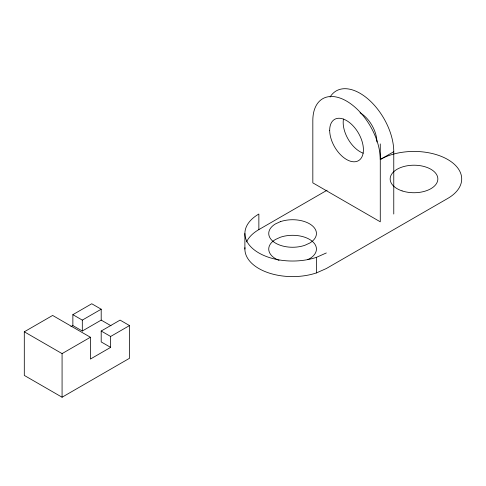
<?xml version="1.0" encoding="UTF-8"?>
<svg xmlns="http://www.w3.org/2000/svg" width="486" height="486" viewBox="0 0 486 486"><rect width="100%" height="100%" fill="white"/><g stroke="black" fill="none" stroke-linecap="round" stroke-linejoin="round"><path stroke-width="0.73" d="M24.3 331.798L52.628 315.444L90.402 337.254L90.402 359.057L110.638 347.375L110.638 336.47L129.525 325.565L129.525 358.279L62.074 397.226L24.3 375.417L24.3 331.798L62.074 353.608L90.402 337.254M72.864 325.565L72.864 314.661L91.751 303.762L101.197 309.211L101.197 320.116L82.31 331.021L72.864 325.565L70.907 326.701M72.864 314.661L82.31 320.116L101.197 309.211M246.517 241.943A47.695 27.538 0 0 1 258.862 229.599L327.114 190.19M380.277 143.923L380.277 221.81L312.826 182.864L312.826 120.552A47.695 27.538 60 0 1 346.548 101.082A47.695 27.538 60 0 1 380.277 159.499L393.769 151.711A47.695 27.538 60 0 0 367.999 98.986A47.695 27.538 60 0 0 330.067 97.079M110.638 347.375L101.197 341.925L101.197 331.021L120.085 320.116L129.525 325.565M307.462 259.682L309.734 258.637A23.85 13.766 0 0 0 311.259 240.503A23.85 13.766 0 0 0 280.313 237.265L275.44 239.501A23.85 13.766 0 0 0 279.031 260.399M258.862 229.599L258.862 214.022A47.695 27.538 0 0 0 254.749 250.254A47.695 27.538 0 0 0 316.435 257.343L326.313 252.963M244.956 247.635A47.695 27.538 0 0 0 267.671 272.555A47.695 27.538 0 0 0 316.435 272.919L326.313 268.545L447.728 198.446A47.695 27.538 0 0 0 447.728 159.499A47.695 27.538 0 0 0 380.277 159.499M101.197 320.116L110.966 325.754M101.197 331.021L110.638 336.47M393.769 151.711L393.769 214.022M316.435 257.343L316.435 272.919M244.889 233.493L244.889 249.069M82.31 320.116L82.31 331.021M62.074 353.608L62.074 397.226M363.182 153.181A23.85 13.766 60 0 1 343.474 119.046M360.041 112.764A23.85 13.766 60 0 1 376.905 141.973M280.313 221.689L275.44 223.925A23.85 13.766 0 0 0 273.916 242.058A23.85 13.766 0 0 0 304.862 245.296L309.734 243.061A23.85 13.766 0 0 0 311.259 224.927A23.85 13.766 0 0 0 280.313 221.689M329.684 130.291A23.85 13.766 60 0 0 354.98 161.759A23.85 13.766 60 0 0 354.98 128.031A23.85 13.766 60 0 0 329.684 130.291M402.08 190.895A23.85 13.766 0 0 0 437.85 178.97A23.85 13.766 0 0 0 402.08 167.05A23.85 13.766 0 0 0 402.08 190.895"/></g></svg>
